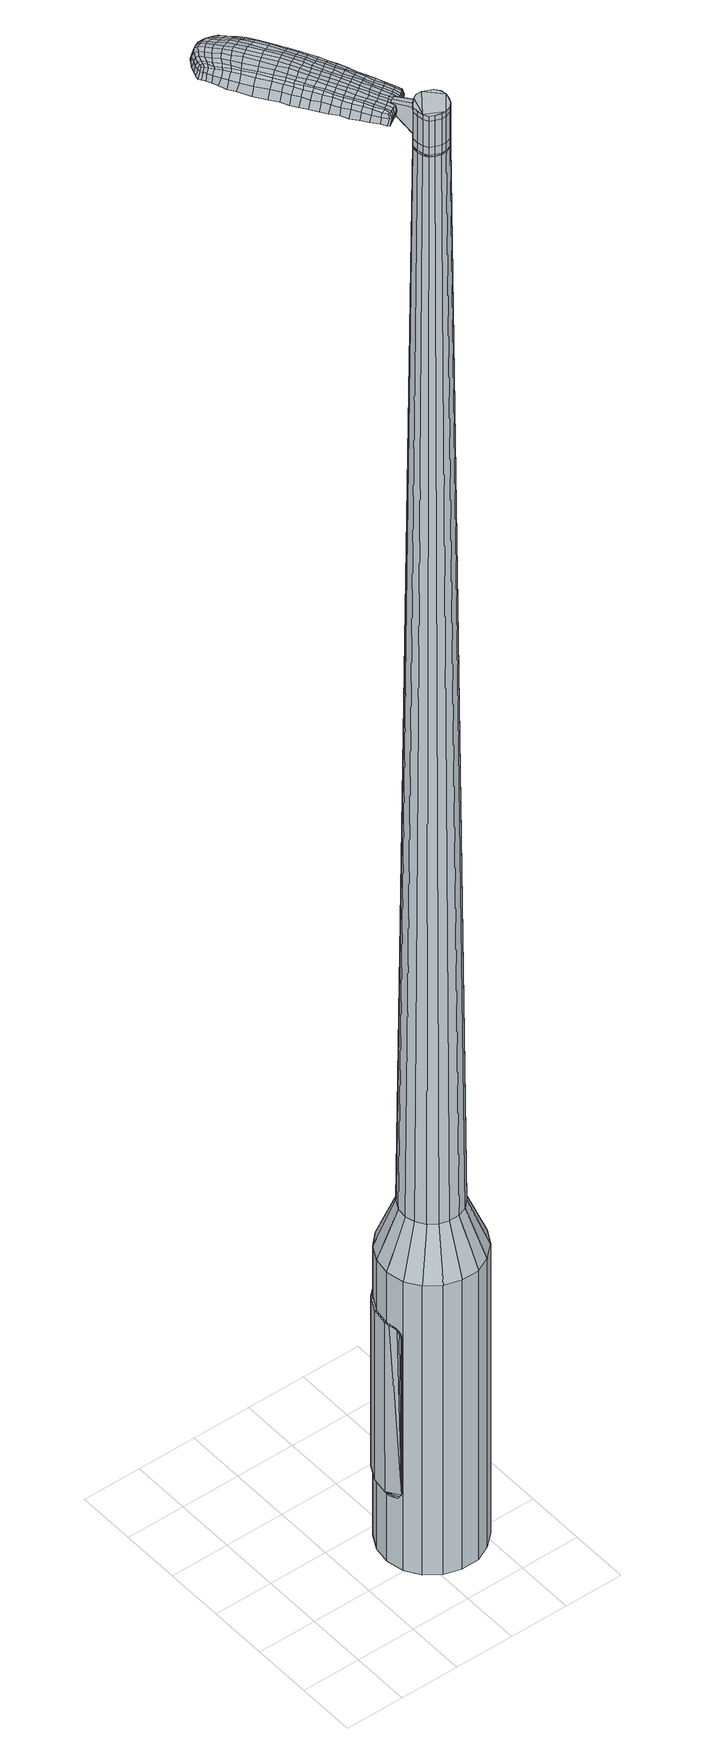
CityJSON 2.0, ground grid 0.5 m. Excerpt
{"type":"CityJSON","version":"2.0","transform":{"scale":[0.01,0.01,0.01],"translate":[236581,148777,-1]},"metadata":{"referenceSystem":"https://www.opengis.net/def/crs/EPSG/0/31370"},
"CityObjects":{
"object1":{"type":"GenericCityObject","attributes":{"cluster":224,"mean_distance_to_centroid":0.228,"new_centroid_x":236582.24,"new_centroid_y":148777.67,"mean_distance_to_camera":6.63,"H1":13.93,"H2":11.95,"Z_final":110.64,"cluster2":-1,"proj_x":236584.93,"proj_y":148775.94,"id_line":52801,"bearing_l":32.7,"distance":3.2,"orientation":"left","G_obj":122.7},"geometry":[{"type":"MultiSurface","lod":"2","boundaries":[[[0,1,2,3]],[[1,4,5,2]],[[4,6,7,5]],[[6,8,9,7]],[[8,10,11,9]],[[10,12,13,11]],[[12,14,15,13]],[[14,16,17,15]],[[16,18,19,17]],[[18,20,21,19]],[[20,22,23,21]],[[22,24,25,23]],[[24,26,27,25]],[[26,28,29,27]],[[28,30,31,29]],[[30,32,33,31]],[[32,34,35,33]],[[34,0,3,35]],[[36,37,38,39]],[[38,40,41,42]],[[41,43,42]],[[42,44,45,46]],[[45,47,46]],[[46,48,49,50]],[[49,51,50]],[[42,46,50,38]],[[50,52,39,38]],[[53,36,39]],[[2,5,7,35]],[[7,9,11,15]],[[11,13,15]],[[15,17,19,23]],[[19,21,23]],[[23,25,27,31]],[[27,29,31]],[[15,23,31,7]],[[31,33,35,7]],[[3,2,35]],[[1,0,54,55]],[[0,34,56,54]],[[34,32,57,56]],[[32,30,58,57]],[[30,28,59,58]],[[28,26,60,59]],[[26,24,61,60]],[[24,22,62,61]],[[22,20,63,62]],[[20,18,64,63]],[[18,16,65,64]],[[16,14,66,65]],[[14,12,67,66]],[[12,10,68,67]],[[10,8,69,68]],[[8,6,70,69]],[[6,4,71,70]],[[4,1,55,71]],[[55,54,72,73]],[[54,56,74,72]],[[56,57,75,74]],[[57,58,76,75]],[[58,59,77,76]],[[59,60,78,77]],[[60,61,79,78]],[[61,62,80,79]],[[62,63,81,80]],[[63,64,82,81]],[[64,65,83,82]],[[65,66,84,83]],[[66,67,85,84]],[[67,68,86,85]],[[68,69,87,86]],[[69,70,88,87]],[[70,71,89,88]],[[71,55,73,89]],[[90,91,92,93]],[[94,95,91,90]],[[96,97,95,94]],[[76,98,97,96]],[[99,100,98,76]],[[101,102,100,99]],[[79,103,102,101]],[[104,105,103,79]],[[106,107,105,104]],[[108,109,107,106]],[[110,111,109,108]],[[112,113,111,110]],[[114,115,113,112]],[[116,117,115,114]],[[118,119,117,116]],[[88,120,119,118]],[[121,122,120,88]],[[93,92,122,121]],[[123,124,125,126]],[[127,123,126,128]],[[129,127,128,130]],[[131,129,130,132]],[[133,131,132,134]],[[135,133,134,136]],[[137,135,136,138]],[[139,137,138,140]],[[141,139,140,142]],[[143,141,142,144]],[[145,143,144,146]],[[147,145,146,148]],[[149,147,148,150]],[[151,149,150,152]],[[153,151,152,154]],[[155,153,154,156]],[[73,72,90,93]],[[72,74,94,90]],[[74,75,96,94]],[[75,76,96]],[[77,99,76]],[[77,78,101,99]],[[78,79,101]],[[80,104,79]],[[80,81,106,104]],[[81,82,108,106]],[[82,83,110,108]],[[83,84,112,110]],[[84,85,114,112]],[[85,86,116,114]],[[86,87,118,116]],[[87,88,118]],[[89,121,88]],[[89,73,93,121]],[[157,158,92,91]],[[158,159,122,92]],[[159,120,122]],[[160,119,120]],[[160,161,117,119]],[[161,162,115,117]],[[162,163,113,115]],[[163,164,111,113]],[[164,165,109,111]],[[165,166,107,109]],[[166,167,105,107]],[[167,103,105]],[[168,102,103]],[[168,169,100,102]],[[169,98,100]],[[170,97,98]],[[170,171,95,97]],[[171,157,91,95]],[[39,52,155,172]],[[158,157,173,156]],[[53,39,172,124]],[[157,171,125,173]],[[36,53,124,123]],[[171,170,126,125]],[[37,36,123,127]],[[170,98,128,126]],[[38,37,127,129]],[[98,169,130,128]],[[40,38,129,131]],[[169,168,132,130]],[[41,40,131,133]],[[168,103,134,132]],[[43,41,133,135]],[[103,167,136,134]],[[42,43,135,137]],[[167,166,138,136]],[[44,42,137,139]],[[166,165,140,138]],[[45,44,139,141]],[[165,164,142,140]],[[47,45,141,143]],[[164,163,144,142]],[[46,47,143,145]],[[163,162,146,144]],[[48,46,145,147]],[[162,161,148,146]],[[49,48,147,149]],[[161,160,150,148]],[[51,49,149,151]],[[160,120,152,150]],[[50,51,151,153]],[[120,159,154,152]],[[52,50,153,155]],[[159,158,156,154]],[[155,156,174,175]],[[156,173,176,174]],[[173,125,177,176]],[[125,124,178,177]],[[124,172,179,178]],[[172,155,175,179]],[[180,181,182,183]],[[184,180,183,185]],[[180,184,186,187]],[[181,180,187,188]],[[189,190,191,192]],[[193,189,192,194]],[[189,193,195,196]],[[190,189,196,197]],[[198,199,200,201]],[[202,198,201,203]],[[198,202,204,205]],[[199,198,205,206]],[[207,208,209,210]],[[211,207,210,212]],[[207,211,213,214]],[[208,207,214,215]],[[216,217,218,219]],[[220,216,219,221]],[[216,220,222,223]],[[217,216,223,224]],[[225,226,227,228]],[[229,225,228,230]],[[225,229,231,232]],[[226,225,232,233]],[[234,235,236,237]],[[226,234,237,227]],[[234,226,233,238]],[[235,234,238,239]],[[240,241,242,243]],[[235,240,243,236]],[[240,235,239,244]],[[241,240,244,245]],[[246,184,185,247]],[[241,246,247,242]],[[246,241,245,248]],[[184,246,248,186]],[[249,250,251,252]],[[253,249,252,254]],[[249,253,255,256]],[[250,249,256,257]],[[258,259,260,261]],[[250,258,261,251]],[[258,250,257,262]],[[259,258,262,263]],[[264,265,266,267]],[[259,264,267,260]],[[264,259,263,268]],[[265,264,268,269]],[[270,271,272,273]],[[265,270,273,266]],[[270,265,269,274]],[[271,270,274,275]],[[276,181,188,277]],[[271,276,277,272]],[[276,271,275,278]],[[181,276,278,182]],[[279,280,281,282]],[[283,279,282,284]],[[279,283,285,286]],[[280,279,286,287]],[[288,289,290,291]],[[280,288,291,281]],[[288,280,287,292]],[[289,288,292,293]],[[294,295,296,297]],[[289,294,297,290]],[[294,289,293,298]],[[295,294,298,299]],[[300,193,194,301]],[[295,300,301,296]],[[300,295,299,302]],[[193,300,302,195]],[[303,304,305,306]],[[307,303,306,308]],[[303,307,309,310]],[[304,303,310,311]],[[312,313,314,315]],[[304,312,315,305]],[[312,304,311,316]],[[313,312,316,317]],[[318,319,320,321]],[[313,318,321,314]],[[318,313,317,322]],[[319,318,322,323]],[[324,325,326,327]],[[319,324,327,320]],[[324,319,323,328]],[[325,324,328,329]],[[330,190,197,331]],[[325,330,331,326]],[[330,325,329,332]],[[190,330,332,191]],[[333,219,218,334]],[[335,333,334,336]],[[333,335,337,338]],[[219,333,338,221]],[[339,335,336,340]],[[341,339,340,342]],[[339,341,343,344]],[[335,339,344,337]],[[345,341,342,346]],[[347,345,346,348]],[[345,347,349,350]],[[341,345,350,343]],[[351,347,348,352]],[[353,351,352,354]],[[351,353,355,356]],[[347,351,356,349]],[[357,353,354,358]],[[208,357,358,209]],[[357,208,215,359]],[[353,357,359,355]],[[360,361,206,205]],[[362,360,205,204]],[[360,362,363,364]],[[361,360,364,365]],[[366,367,365,364]],[[368,366,364,363]],[[366,368,369,370]],[[367,366,370,371]],[[372,373,371,370]],[[374,372,370,369]],[[372,374,375,376]],[[373,372,376,377]],[[378,379,377,376]],[[380,378,376,375]],[[378,380,213,211]],[[379,378,211,212]],[[381,382,383,384]],[[283,381,384,285]],[[381,283,284,385]],[[382,381,385,386]],[[387,202,203,388]],[[382,387,388,383]],[[387,382,386,389]],[[202,387,389,204]],[[390,391,392,393]],[[229,390,393,231]],[[390,229,230,394]],[[391,390,394,395]],[[396,397,398,399]],[[391,396,399,392]],[[396,391,395,400]],[[397,396,400,401]],[[402,199,206,403]],[[397,402,403,398]],[[402,397,401,404]],[[199,402,404,200]],[[405,406,407,408]],[[187,405,408,188]],[[405,187,186,409]],[[406,405,409,410]],[[411,412,413,414]],[[406,411,414,407]],[[411,406,410,415]],[[412,411,415,416]],[[417,210,209,418]],[[412,417,418,413]],[[417,412,416,419]],[[210,417,419,212]],[[420,421,422,423]],[[192,420,423,194]],[[420,192,191,424]],[[421,420,424,425]],[[426,214,213,427]],[[421,426,427,422]],[[426,421,425,428]],[[214,426,428,215]],[[429,430,431,432]],[[307,429,432,309]],[[429,307,308,433]],[[430,429,433,434]],[[435,220,221,436]],[[430,435,436,431]],[[435,430,434,437]],[[220,435,437,222]],[[438,439,440,441]],[[253,438,441,255]],[[438,253,254,442]],[[439,438,442,443]],[[444,445,446,447]],[[439,444,447,440]],[[444,439,443,448]],[[445,444,448,449]],[[450,217,224,451]],[[445,450,451,446]],[[450,445,449,452]],[[217,450,452,218]],[[453,454,443,442]],[[252,453,442,254]],[[453,252,251,455]],[[454,453,455,456]],[[457,458,449,448]],[[454,457,448,443]],[[457,454,456,459]],[[458,457,459,460]],[[461,334,218,452]],[[458,461,452,449]],[[461,458,460,462]],[[334,461,462,336]],[[463,464,465,466]],[[310,463,466,311]],[[463,310,309,432]],[[464,463,432,431]],[[467,338,337,468]],[[464,467,468,465]],[[467,464,431,436]],[[338,467,436,221]],[[469,470,456,455]],[[261,469,455,251]],[[469,261,260,471]],[[470,469,471,472]],[[473,474,460,459]],[[470,473,459,456]],[[473,470,472,475]],[[474,473,475,476]],[[477,340,336,462]],[[474,477,462,460]],[[477,474,476,478]],[[340,477,478,342]],[[479,480,481,482]],[[316,479,482,317]],[[479,316,311,466]],[[480,479,466,465]],[[483,344,343,484]],[[480,483,484,481]],[[483,480,465,468]],[[344,483,468,337]],[[485,486,472,471]],[[267,485,471,260]],[[485,267,266,487]],[[486,485,487,488]],[[489,490,476,475]],[[486,489,475,472]],[[489,486,488,491]],[[490,489,491,492]],[[493,346,342,478]],[[490,493,478,476]],[[493,490,492,494]],[[346,493,494,348]],[[495,496,497,498]],[[322,495,498,323]],[[495,322,317,482]],[[496,495,482,481]],[[499,350,349,500]],[[496,499,500,497]],[[499,496,481,484]],[[350,499,484,343]],[[501,502,488,487]],[[273,501,487,266]],[[501,273,272,503]],[[502,501,503,504]],[[505,506,492,491]],[[502,505,491,488]],[[505,502,504,507]],[[506,505,507,508]],[[509,352,348,494]],[[506,509,494,492]],[[509,506,508,510]],[[352,509,510,354]],[[511,512,513,514]],[[328,511,514,329]],[[511,328,323,498]],[[512,511,498,497]],[[515,356,355,516]],[[512,515,516,513]],[[515,512,497,500]],[[356,515,500,349]],[[517,518,504,503]],[[277,517,503,272]],[[517,277,188,408]],[[518,517,408,407]],[[519,520,508,507]],[[518,519,507,504]],[[519,518,407,414]],[[520,519,414,413]],[[521,358,354,510]],[[520,521,510,508]],[[521,520,413,418]],[[358,521,418,209]],[[522,523,425,424]],[[332,522,424,191]],[[522,332,329,514]],[[523,522,514,513]],[[524,359,215,428]],[[523,524,428,425]],[[524,523,513,516]],[[359,524,516,355]],[[525,526,386,385]],[[282,525,385,284]],[[525,282,281,527]],[[526,525,527,528]],[[529,362,204,389]],[[526,529,389,386]],[[529,526,528,530]],[[362,529,530,363]],[[531,532,533,534]],[[232,531,534,233]],[[531,232,231,393]],[[532,531,393,392]],[[535,536,537,538]],[[532,535,538,533]],[[535,532,392,399]],[[536,535,399,398]],[[539,361,365,540]],[[536,539,540,537]],[[539,536,398,403]],[[361,539,403,206]],[[541,542,528,527]],[[291,541,527,281]],[[541,291,290,543]],[[542,541,543,544]],[[545,368,363,530]],[[542,545,530,528]],[[545,542,544,546]],[[368,545,546,369]],[[547,548,549,550]],[[238,547,550,239]],[[547,238,233,534]],[[548,547,534,533]],[[551,552,553,554]],[[548,551,554,549]],[[551,548,533,538]],[[552,551,538,537]],[[555,367,371,556]],[[552,555,556,553]],[[555,552,537,540]],[[367,555,540,365]],[[557,558,544,543]],[[297,557,543,290]],[[557,297,296,559]],[[558,557,559,560]],[[561,374,369,546]],[[558,561,546,544]],[[561,558,560,562]],[[374,561,562,375]],[[563,564,565,566]],[[244,563,566,245]],[[563,244,239,550]],[[564,563,550,549]],[[567,568,569,570]],[[564,567,570,565]],[[567,564,549,554]],[[568,567,554,553]],[[571,373,377,572]],[[568,571,572,569]],[[571,568,553,556]],[[373,571,556,371]],[[573,574,560,559]],[[301,573,559,296]],[[573,301,194,423]],[[574,573,423,422]],[[575,380,375,562]],[[574,575,562,560]],[[575,574,422,427]],[[380,575,427,213]],[[576,577,410,409]],[[248,576,409,186]],[[576,248,245,566]],[[577,576,566,565]],[[578,579,416,415]],[[577,578,415,410]],[[578,577,565,570]],[[579,578,570,569]],[[580,379,212,419]],[[579,580,419,416]],[[580,579,569,572]],[[379,580,572,377]],[[581,582,583,584]],[[584,583,585,586]],[[587,585,583,588]],[[588,583,582,589]],[[590,591,592,593]],[[593,592,594,595]],[[596,594,592,597]],[[597,592,591,598]],[[599,600,601,602]],[[602,601,603,604]],[[605,603,601,606]],[[606,601,600,607]],[[608,609,610,611]],[[611,610,612,613]],[[614,612,610,615]],[[615,610,609,616]],[[617,618,619,620]],[[620,619,621,622]],[[623,621,619,624]],[[624,619,618,625]],[[626,627,628,629]],[[629,628,630,631]],[[632,630,628,633]],[[633,628,627,634]],[[635,636,637,638]],[[638,637,627,626]],[[634,627,637,639]],[[639,637,636,640]],[[641,642,643,644]],[[644,643,636,635]],[[640,636,643,645]],[[645,643,642,646]],[[586,585,647,648]],[[648,647,642,641]],[[646,642,647,649]],[[649,647,585,587]],[[650,651,652,653]],[[653,652,654,655]],[[656,654,652,657]],[[657,652,651,658]],[[659,660,661,662]],[[662,661,651,650]],[[658,651,661,663]],[[663,661,660,664]],[[665,666,667,668]],[[668,667,660,659]],[[664,660,667,669]],[[669,667,666,670]],[[671,672,673,674]],[[674,673,666,665]],[[670,666,673,675]],[[675,673,672,676]],[[589,582,677,678]],[[678,677,672,671]],[[676,672,677,679]],[[679,677,582,581]],[[680,681,682,683]],[[683,682,684,685]],[[686,684,682,687]],[[687,682,681,688]],[[689,690,691,692]],[[692,691,681,680]],[[688,681,691,693]],[[693,691,690,694]],[[695,696,697,698]],[[698,697,690,689]],[[694,690,697,699]],[[699,697,696,700]],[[595,594,701,702]],[[702,701,696,695]],[[700,696,701,703]],[[703,701,594,596]],[[704,705,706,707]],[[707,706,708,709]],[[710,708,706,711]],[[711,706,705,712]],[[713,714,715,716]],[[716,715,705,704]],[[712,705,715,717]],[[717,715,714,718]],[[719,720,721,722]],[[722,721,714,713]],[[718,714,721,723]],[[723,721,720,724]],[[725,726,727,728]],[[728,727,720,719]],[[724,720,727,729]],[[729,727,726,730]],[[598,591,731,732]],[[732,731,726,725]],[[730,726,731,733]],[[733,731,591,590]],[[617,620,734,735]],[[735,734,736,737]],[[738,736,734,739]],[[739,734,620,622]],[[737,736,740,741]],[[741,740,742,743]],[[744,742,740,745]],[[745,740,736,738]],[[743,742,746,747]],[[747,746,748,749]],[[750,748,746,751]],[[751,746,742,744]],[[749,748,752,753]],[[753,752,754,755]],[[756,754,752,757]],[[757,752,748,750]],[[755,754,758,759]],[[759,758,609,608]],[[616,609,758,760]],[[760,758,754,756]],[[607,761,762,606]],[[606,762,763,605]],[[764,763,762,765]],[[765,762,761,766]],[[766,767,768,765]],[[765,768,769,764]],[[770,769,768,771]],[[771,768,767,772]],[[772,773,774,771]],[[771,774,775,770]],[[776,775,774,777]],[[777,774,773,778]],[[778,779,780,777]],[[777,780,781,776]],[[614,781,780,612]],[[612,780,779,613]],[[782,783,784,785]],[[785,784,684,686]],[[685,684,784,786]],[[786,784,783,787]],[[604,603,788,789]],[[789,788,783,782]],[[787,783,788,790]],[[790,788,603,605]],[[791,792,793,794]],[[794,793,630,632]],[[631,630,793,795]],[[795,793,792,796]],[[797,798,799,800]],[[800,799,792,791]],[[796,792,799,801]],[[801,799,798,802]],[[607,600,803,804]],[[804,803,798,797]],[[802,798,803,805]],[[805,803,600,599]],[[806,807,808,809]],[[809,808,588,589]],[[587,588,808,810]],[[810,808,807,811]],[[812,813,814,815]],[[815,814,807,806]],[[811,807,814,816]],[[816,814,813,817]],[[608,611,818,819]],[[819,818,813,812]],[[817,813,818,820]],[[820,818,611,613]],[[821,822,823,824]],[[824,823,593,595]],[[590,593,823,825]],[[825,823,822,826]],[[614,615,827,828]],[[828,827,822,821]],[[826,822,827,829]],[[829,827,615,616]],[[830,831,708,832]],[[832,708,710]],[[709,708,831,833]],[[622,621,834,835]],[[835,834,831,830]],[[833,831,834,836]],[[836,834,621,623]],[[837,838,839]],[[839,838,654,656]],[[655,654,838,840]],[[841,842,843,844]],[[844,843,838,837]],[[840,838,843,845]],[[845,843,842,846]],[[625,618,847,848]],[[848,847,842,841]],[[846,842,847,849]],[[849,847,618,617]],[[850,851,840]],[[840,851,653,655]],[[650,653,851,852]],[[851,850,852]],[[846,853,854,845]],[[845,854,850,840]],[[852,850,854,855]],[[855,854,853,856]],[[617,735,857,849]],[[849,857,853,846]],[[856,853,857,858]],[[858,857,735,737]],[[859,860,861,862]],[[862,861,711,712]],[[710,711,861,832]],[[832,861,860,830]],[[738,739,863,864]],[[864,863,860,859]],[[830,860,863,835]],[[835,863,739,622]],[[865,866,852]],[[852,866,662,650]],[[659,662,866,867]],[[867,866,865,868]],[[856,869,870,855]],[[855,870,865,852]],[[868,865,870,871]],[[871,870,869,872]],[[737,741,873,858]],[[858,873,869,856]],[[872,869,873,874]],[[874,873,741,743]],[[875,876,877]],[[877,876,717,718]],[[712,717,876,862]],[[862,876,859]],[[744,745,878,879]],[[879,878,876,875]],[[859,876,878,864]],[[864,878,745,738]],[[868,880,881,867]],[[867,881,668,659]],[[665,668,881,882]],[[882,881,880,883]],[[872,884,885,871]],[[871,885,880,868]],[[883,880,885,886]],[[886,885,884,887]],[[743,747,888,874]],[[874,888,884,872]],[[887,884,888,889]],[[889,888,747,749]],[[890,891,892,893]],[[893,892,723,724]],[[718,723,892,877]],[[877,892,891,875]],[[750,751,894,895]],[[895,894,891,890]],[[875,891,894,879]],[[879,894,751,744]],[[883,896,897,882]],[[882,897,674,665]],[[671,674,897,898]],[[898,897,896,899]],[[887,900,901,886]],[[886,901,896,883]],[[899,896,901,902]],[[902,901,900,903]],[[749,753,904,889]],[[889,904,900,887]],[[903,900,904,905]],[[905,904,753,755]],[[906,907,908,909]],[[909,908,729,730]],[[724,729,908,893]],[[893,908,907,890]],[[756,757,910,911]],[[911,910,907,906]],[[890,907,910,895]],[[895,910,757,750]],[[899,912,913,898]],[[898,913,678,671]],[[589,678,913,809]],[[809,913,912,806]],[[903,914,915,902]],[[902,915,912,899]],[[806,912,915,815]],[[815,915,914,812]],[[755,759,916,905]],[[905,916,914,903]],[[812,914,916,819]],[[819,916,759,608]],[[826,917,918,825]],[[825,918,733,590]],[[730,733,918,909]],[[909,918,917,906]],[[616,760,919,829]],[[829,919,917,826]],[[906,917,919,911]],[[911,919,760,756]],[[787,920,921,786]],[[786,921,683,685]],[[680,683,921,922]],[[922,921,920,923]],[[605,763,924,790]],[[790,924,920,787]],[[923,920,924,925]],[[925,924,763,764]],[[926,927,928,929]],[[929,928,633,634]],[[632,633,928,794]],[[794,928,927,791]],[[930,931,932,933]],[[933,932,927,926]],[[791,927,932,800]],[[800,932,931,797]],[[766,761,934,935]],[[935,934,931,930]],[[797,931,934,804]],[[804,934,761,607]],[[923,936,937,922]],[[922,937,692,680]],[[689,692,937,938]],[[938,937,936,939]],[[764,769,940,925]],[[925,940,936,923]],[[939,936,940,941]],[[941,940,769,770]],[[942,943,944,945]],[[945,944,639,640]],[[634,639,944,929]],[[929,944,943,926]],[[946,947,948,949]],[[949,948,943,942]],[[926,943,948,933]],[[933,948,947,930]],[[772,767,950,951]],[[951,950,947,946]],[[930,947,950,935]],[[935,950,767,766]],[[939,952,953,938]],[[938,953,698,689]],[[695,698,953,954]],[[954,953,952,955]],[[770,775,956,941]],[[941,956,952,939]],[[955,952,956,957]],[[957,956,775,776]],[[958,959,960,961]],[[961,960,645,646]],[[640,645,960,945]],[[945,960,959,942]],[[962,963,964,965]],[[965,964,959,958]],[[942,959,964,949]],[[949,964,963,946]],[[778,773,966,967]],[[967,966,963,962]],[[946,963,966,951]],[[951,966,773,772]],[[955,968,969,954]],[[954,969,702,695]],[[595,702,969,824]],[[824,969,968,821]],[[776,781,970,957]],[[957,970,968,955]],[[821,968,970,828]],[[828,970,781,614]],[[811,971,972,810]],[[810,972,649,587]],[[646,649,972,961]],[[961,972,971,958]],[[817,973,974,816]],[[816,974,971,811]],[[958,971,974,965]],[[965,974,973,962]],[[613,779,975,820]],[[820,975,973,817]],[[962,973,975,967]],[[967,975,779,778]],[[581,584,183,182]],[[584,586,185,183]],[[596,597,196,195]],[[597,598,197,196]],[[599,602,201,200]],[[602,604,203,201]],[[623,624,223,222]],[[624,625,224,223]],[[626,629,228,227]],[[629,631,230,228]],[[635,638,237,236]],[[638,626,227,237]],[[641,644,243,242]],[[644,635,236,243]],[[586,648,247,185]],[[648,641,242,247]],[[656,657,256,255]],[[657,658,257,256]],[[658,663,262,257]],[[663,664,263,262]],[[664,669,268,263]],[[669,670,269,268]],[[670,675,274,269]],[[675,676,275,274]],[[676,679,278,275]],[[679,581,182,278]],[[686,687,286,285]],[[687,688,287,286]],[[688,693,292,287]],[[693,694,293,292]],[[694,699,298,293]],[[699,700,299,298]],[[700,703,302,299]],[[703,596,195,302]],[[704,707,306,305]],[[707,709,308,306]],[[713,716,315,314]],[[716,704,305,315]],[[719,722,321,320]],[[722,713,314,321]],[[725,728,327,326]],[[728,719,320,327]],[[598,732,331,197]],[[732,725,326,331]],[[782,785,384,383]],[[785,686,285,384]],[[604,789,388,203]],[[789,782,383,388]],[[631,795,394,230]],[[795,796,395,394]],[[796,801,400,395]],[[801,802,401,400]],[[802,805,404,401]],[[805,599,200,404]],[[709,433,308]],[[709,833,434,433]],[[833,836,437,434]],[[836,623,222,437]],[[837,839,441,440]],[[839,656,255,441]],[[841,844,447,446]],[[844,837,440,447]],[[625,848,451,224]],[[848,841,446,451]],[[976,977,978,979]],[[980,981,979,978]],[[982,983,984,985]],[[986,987,988,989]],[[977,990,991,978]],[[992,980,978,991]],[[993,982,985,994]],[[995,996,987,986]],[[990,997,998,991]],[[998,999,992,991]],[[1000,993,994,1001]],[[1002,996,995,1003]],[[997,1004,1005,998]],[[1005,1006,999,998]],[[1007,1000,1001,1008]],[[1009,1002,1003,1010]],[[1011,1012,1013,1014]],[[1015,1016,1012,1011]],[[1015,1017,1018,1016]],[[1017,1019,1020,1018]],[[1021,1022,1023,1024]],[[1025,1026,1022,1021]],[[1027,1028,1026,1025]],[[1029,1030,1028,1027]],[[1024,1013,1012,1021]],[[1021,1012,1016,1025]],[[1016,1018,1027,1025]],[[1018,1020,1029,1027]],[[985,984,981,980]],[[994,985,980,992]],[[999,1001,994,992]],[[1006,1008,1001,999]],[[986,989,983,982]],[[995,986,982,993]],[[1003,995,993,1000]],[[1010,1003,1000,1007]],[[987,1011,1014,988]],[[996,1015,1011,987]],[[1017,1015,996,1002]],[[1019,1017,1002,1009]],[[1031,1032,1033,1034]],[[1033,1035,1036,1037]],[[1033,1037,1038,1039]],[[1033,1039,1034]],[[1040,1031,1034,1041]],[[1042,1041,1034,1043]],[[1044,1043,1034]],[[1045,1033,1032,1046]],[[1047,1045,1046,1048]],[[1049,1047,1048,1050]],[[1051,1049,1050,1052]],[[1053,1051,1052,1054]],[[1054,1055,1056,1057]],[[1054,1057,1058,1059]],[[1054,1059,1060,1061]],[[1060,1062,1063,1064]],[[1060,1064,1065,1066]],[[1060,1066,1061]],[[1054,1061,1053]],[[1067,1068,1032,1031]],[[1069,1070,1035,1033]],[[1071,1072,1044,1034]],[[1068,1073,1046,1032]],[[1074,1069,1033,1045]],[[1073,1075,1048,1046]],[[1076,1074,1045,1047]],[[1075,1077,1050,1048]],[[1078,1076,1047,1049]],[[1077,1079,1052,1050]],[[1080,1078,1049,1051]],[[1079,1081,1054,1052]],[[1082,1080,1051,1053]],[[1081,1083,1055,1054]],[[1084,1085,1062,1060]],[[1086,1082,1053,1061]],[[1056,1055,1083,1087]],[[1057,1056,1087,1088]],[[1058,1057,1088,1089]],[[1059,1058,1089,1090]],[[1060,1059,1090,1084]],[[1091,1067,1031,1040]],[[1092,1091,1040,1041]],[[1093,1092,1041,1042]],[[1094,1093,1042,1043]],[[1072,1094,1043,1044]],[[1036,1035,1070,1095]],[[1063,1062,1085,1096]],[[1037,1036,1095,1097]],[[1038,1037,1097,1098]],[[1039,1038,1098,1099]],[[1034,1039,1099,1071]],[[1064,1063,1096,1100]],[[1065,1064,1100,1101]],[[1066,1065,1101,1102]],[[1061,1066,1102,1086]]]}]}
},
"vertices":[
[98,103,384],[112,109,384],[112,109,96],[98,103,96],[127,109,384],[127,109,96],[141,105,384],[141,105,96],[152,96,384],[152,96,96],[160,84,384],[160,84,96],[164,69,384],[164,69,96],[162,55,384],[162,55,96],[155,42,384],[155,42,96],[144,32,384],[144,32,96],[131,26,384],[131,26,96],[116,26,384],[116,26,96],[102,30,384],[102,30,96],[90,39,384],[90,39,96],[82,51,384],[82,51,96],[79,66,384],[79,66,96],[81,80,384],[81,80,96],[88,93,384],[88,93,96],[108,72,1524],[108,67,1524],[109,62,1524],[114,79,1524],[111,58,1524],[115,56,1524],[124,54,1524],[120,54,1524],[129,56,1524],[132,59,1524],[135,68,1524],[134,63,1524],[134,73,1524],[131,77,1524],[123,81,1524],[127,79,1524],[118,81,1524],[111,76,1524],[108,89,429],[116,92,429],[101,83,429],[97,75,429],[96,66,429],[98,58,429],[103,50,429],[110,45,429],[118,43,429],[127,43,429],[135,46,429],[141,52,429],[145,60,429],[146,69,429],[145,77,429],[140,85,429],[133,90,429],[125,92,429],[114,79,1483],[118,81,1483],[111,76,1483],[108,72,1483],[108,67,1483],[109,62,1483],[111,58,1483],[115,56,1483],[120,54,1483],[124,54,1483],[129,56,1483],[132,59,1483],[134,63,1483],[135,68,1483],[134,73,1483],[131,77,1483],[127,79,1483],[123,81,1483],[114,78,1483],[114,78,1485],[118,80,1485],[118,80,1483],[111,75,1483],[111,75,1485],[109,71,1483],[109,71,1485],[108,67,1485],[109,63,1483],[109,63,1485],[112,59,1483],[112,59,1485],[115,56,1485],[120,55,1483],[120,55,1485],[124,55,1483],[124,55,1485],[128,57,1483],[128,57,1485],[132,60,1483],[132,60,1485],[134,64,1483],[134,64,1485],[134,68,1483],[134,68,1485],[133,72,1483],[133,72,1485],[131,76,1483],[131,76,1485],[127,79,1485],[123,80,1483],[123,80,1485],[108,72,1519],[111,76,1519],[111,76,1493],[108,72,1493],[108,67,1519],[108,67,1493],[109,62,1519],[109,62,1493],[111,58,1519],[111,58,1493],[115,56,1519],[115,56,1493],[120,54,1519],[120,54,1493],[124,54,1519],[124,54,1493],[129,56,1519],[129,56,1493],[132,59,1519],[132,59,1493],[134,63,1519],[134,63,1493],[135,68,1519],[135,68,1493],[134,73,1519],[134,73,1493],[131,77,1519],[131,77,1493],[127,79,1519],[127,79,1493],[123,81,1519],[123,81,1493],[118,81,1519],[118,81,1493],[114,79,1485],[118,81,1485],[123,81,1485],[131,77,1485],[134,73,1485],[135,68,1485],[134,63,1485],[132,59,1485],[129,56,1485],[124,54,1485],[120,54,1485],[111,58,1485],[109,62,1485],[108,72,1485],[111,76,1485],[114,79,1519],[114,79,1493],[107,96,1513],[107,96,1518],[104,95,1513],[101,93,1513],[101,93,1518],[104,95,1518],[80,167,1519],[84,161,1518],[85,163,1509],[81,169,1510],[76,175,1519],[77,177,1510],[75,173,1526],[80,166,1525],[83,160,1525],[48,147,1519],[52,141,1518],[54,141,1525],[50,147,1525],[43,154,1519],[45,154,1526],[41,154,1510],[46,147,1510],[50,141,1509],[23,218,1519],[26,220,1519],[26,221,1513],[22,219,1513],[20,215,1519],[20,216,1513],[21,214,1524],[24,217,1524],[27,219,1524],[63,156,1530],[67,150,1529],[70,151,1529],[66,158,1530],[58,163,1531],[61,165,1531],[55,161,1530],[60,154,1530],[64,148,1529],[107,88,1512],[109,89,1512],[108,90,1517],[106,89,1517],[104,86,1512],[104,87,1517],[104,87,1506],[106,89,1506],[109,90,1506],[47,217,1519],[49,214,1519],[50,216,1512],[48,218,1512],[45,218,1518],[46,220,1512],[45,217,1522],[46,216,1523],[48,213,1524],[52,210,1519],[56,206,1519],[56,207,1512],[53,212,1512],[51,209,1524],[55,205,1525],[59,201,1519],[64,194,1519],[64,196,1511],[60,203,1511],[58,200,1526],[63,193,1526],[70,185,1519],[70,187,1510],[69,183,1526],[117,103,1513],[113,110,1513],[112,108,1518],[116,102,1517],[119,98,1512],[118,98,1516],[119,99,1506],[117,104,1507],[113,111,1507],[109,116,1514],[106,123,1515],[105,121,1520],[109,115,1519],[110,118,1507],[106,124,1507],[102,129,1515],[98,136,1516],[98,134,1522],[101,128,1521],[103,131,1508],[99,138,1508],[95,142,1517],[91,149,1517],[90,147,1524],[94,141,1523],[95,144,1508],[92,151,1509],[88,155,1518],[87,153,1524],[88,157,1509],[17,198,1519],[18,195,1519],[19,195,1524],[18,198,1523],[16,200,1518],[17,200,1522],[14,200,1512],[15,198,1512],[17,195,1512],[20,191,1519],[23,185,1519],[25,186,1525],[22,191,1524],[19,191,1512],[21,186,1512],[26,180,1519],[30,173,1519],[32,174,1526],[28,180,1526],[24,180,1511],[28,174,1511],[36,164,1519],[38,164,1526],[34,164,1510],[91,87,1513],[87,93,1513],[85,93,1507],[90,87,1507],[95,83,1512],[93,83,1506],[95,84,1516],[92,87,1517],[88,93,1518],[82,99,1514],[78,105,1515],[76,105,1507],[81,99,1507],[84,99,1519],[79,105,1520],[73,111,1515],[69,117,1516],[67,117,1508],[72,111,1508],[75,111,1521],[71,117,1522],[65,123,1517],[60,129,1517],[58,129,1509],[63,123,1508],[66,123,1523],[62,129,1524],[56,135,1518],[54,135,1509],[58,135,1524],[103,94,1519],[105,95,1519],[99,100,1520],[101,101,1520],[97,98,1520],[101,92,1519],[95,106,1522],[97,107,1522],[91,112,1523],[93,114,1523],[89,111,1523],[93,104,1521],[87,119,1524],[90,120,1524],[83,125,1525],[86,126,1525],[80,123,1525],[84,117,1524],[79,131,1526],[82,133,1526],[75,137,1527],[78,139,1527],[72,135,1527],[76,129,1526],[71,143,1528],[74,145,1528],[68,141,1528],[25,214,1527],[29,216,1527],[23,211,1526],[25,207,1527],[28,210,1528],[31,212,1528],[31,205,1529],[34,207,1529],[28,202,1528],[32,196,1530],[35,199,1530],[38,201,1530],[39,193,1531],[42,195,1531],[36,190,1530],[41,183,1531],[44,185,1531],[47,187,1531],[51,174,1531],[54,176,1531],[48,172,1531],[16,203,1518],[16,206,1519],[15,206,1513],[14,203,1513],[17,202,1523],[17,205,1523],[18,210,1519],[17,211,1513],[19,209,1524],[43,219,1518],[41,220,1518],[41,219,1523],[44,218,1523],[44,221,1513],[41,222,1513],[37,221,1519],[33,222,1519],[34,220,1524],[38,220,1523],[37,222,1513],[33,223,1513],[30,221,1519],[30,220,1524],[29,222,1513],[78,165,1528],[77,164,1528],[80,158,1528],[82,159,1527],[74,172,1528],[72,171,1529],[74,162,1529],[71,161,1530],[75,155,1529],[78,156,1528],[70,170,1529],[67,169,1530],[69,159,1530],[73,153,1529],[64,167,1531],[51,147,1528],[53,149,1529],[48,156,1529],[46,155,1528],[55,142,1527],[57,143,1528],[56,151,1529],[51,159,1530],[60,145,1528],[97,82,1512],[98,83,1512],[98,84,1517],[96,83,1517],[95,82,1506],[97,83,1506],[101,84,1512],[101,86,1517],[100,85,1506],[119,96,1512],[118,95,1512],[118,96,1506],[119,97,1506],[118,97,1517],[117,96,1517],[116,94,1512],[114,92,1512],[113,93,1506],[116,95,1506],[115,94,1517],[113,93,1517],[111,91,1512],[111,92,1506],[111,92,1517],[115,101,1519],[114,100,1519],[111,108,1520],[110,107,1520],[112,99,1519],[110,98,1519],[108,105,1520],[106,104,1520],[108,96,1519],[104,103,1520],[94,87,1519],[95,88,1519],[91,95,1520],[89,93,1520],[98,90,1519],[94,96,1520],[108,114,1521],[106,113,1521],[104,120,1522],[103,120,1522],[104,112,1521],[102,110,1521],[100,118,1522],[98,117,1523],[100,109,1522],[96,115,1523],[85,100,1521],[87,101,1521],[82,107,1522],[81,106,1522],[90,102,1521],[85,109,1522],[100,127,1523],[99,126,1523],[97,133,1524],[95,132,1524],[97,125,1523],[94,123,1524],[93,131,1525],[90,129,1525],[92,122,1524],[88,128,1525],[76,112,1523],[78,113,1523],[74,119,1524],[72,118,1524],[81,115,1524],[77,121,1525],[93,140,1525],[91,139,1525],[89,146,1526],[88,145,1526],[89,137,1526],[87,136,1526],[85,144,1527],[83,142,1527],[84,134,1526],[80,140,1527],[68,124,1525],[70,125,1525],[65,131,1526],[64,130,1526],[73,127,1526],[69,133,1527],[86,152,1527],[84,151,1527],[82,150,1527],[79,148,1528],[76,147,1528],[59,136,1527],[61,137,1527],[64,139,1528],[18,200,1525],[19,203,1525],[20,197,1526],[21,199,1526],[20,207,1526],[22,203,1527],[45,216,1525],[42,217,1525],[45,214,1526],[47,213,1525],[39,218,1525],[36,218,1526],[38,214,1527],[42,214,1526],[32,217,1526],[34,214,1527],[22,192,1526],[23,195,1527],[25,187,1527],[27,189,1528],[25,198,1528],[29,193,1529],[50,209,1526],[48,210,1527],[51,204,1528],[54,204,1527],[45,210,1527],[41,209,1528],[45,204,1529],[49,204,1528],[38,208,1528],[42,202,1530],[29,181,1528],[30,183,1529],[33,175,1528],[34,176,1529],[33,187,1529],[37,179,1530],[57,199,1528],[55,199,1528],[60,192,1529],[62,192,1528],[52,199,1529],[49,198,1530],[54,190,1530],[57,191,1530],[46,196,1530],[50,189,1531],[39,165,1529],[41,166,1529],[44,169,1530],[68,182,1528],[66,182,1529],[63,181,1530],[60,179,1530],[57,178,1531],[83,162,1509],[82,160,1518],[79,166,1518],[79,168,1509],[74,174,1519],[75,176,1510],[73,172,1525],[78,165,1525],[81,159,1525],[55,142,1525],[53,142,1518],[49,148,1518],[51,148,1525],[45,155,1519],[46,155,1525],[43,155,1510],[47,148,1509],[52,142,1509],[27,219,1513],[27,218,1519],[24,216,1519],[24,217,1513],[22,214,1519],[21,214,1513],[23,212,1524],[25,215,1524],[28,217,1524],[69,152,1528],[67,150,1528],[63,156,1529],[66,158,1529],[58,164,1529],[61,165,1529],[55,162,1529],[60,154,1529],[64,148,1528],[107,92,1516],[108,91,1512],[106,90,1512],[105,91,1516],[103,88,1512],[103,89,1516],[102,89,1506],[105,91,1506],[107,92,1506],[48,214,1512],[48,213,1519],[46,215,1518],[47,217,1512],[44,217,1518],[45,218,1512],[44,216,1522],[45,214,1523],[47,212,1523],[55,206,1512],[54,205,1519],[51,209,1519],[51,211,1512],[50,208,1524],[53,203,1525],[63,195,1511],[62,193,1519],[58,200,1519],[58,202,1511],[57,198,1525],[61,192,1526],[68,184,1519],[69,186,1510],[67,182,1526],[111,108,1518],[111,109,1513],[115,102,1513],[114,101,1517],[117,98,1512],[116,98,1515],[117,99,1506],[115,104,1506],[112,110,1507],[103,121,1520],[104,122,1514],[108,115,1514],[107,114,1519],[108,117,1507],[104,124,1507],[96,134,1522],[97,135,1516],[100,128,1515],[100,127,1521],[101,130,1508],[97,137,1508],[89,146,1523],[89,148,1517],[93,141,1516],[92,140,1522],[94,143,1508],[90,150,1508],[86,154,1517],[85,153,1524],[86,156,1509],[21,196,1523],[20,196,1519],[19,199,1518],[20,199,1523],[18,201,1518],[19,200,1522],[16,201,1512],[17,199,1512],[18,196,1512],[26,187,1525],[25,186,1519],[22,191,1519],[23,192,1524],[20,192,1512],[23,187,1512],[33,175,1526],[32,175,1519],[28,181,1519],[29,181,1525],[26,181,1511],[30,175,1511],[38,165,1519],[40,165,1526],[36,165,1510],[87,94,1507],[88,94,1513],[93,88,1513],[91,88,1506],[96,84,1512],[95,84,1506],[96,85,1515],[94,88,1517],[89,94,1518],[78,107,1507],[79,106,1514],[84,100,1514],[82,101,1507],[85,100,1519],[81,106,1520],[69,119,1508],[71,118,1516],[75,112,1515],[73,113,1508],[76,112,1521],[72,119,1522],[60,131,1508],[62,130,1517],[66,124,1516],[64,125,1508],[68,124,1522],[64,130,1523],[58,136,1517],[56,137,1509],[59,136,1524],[103,94,1518],[105,96,1518],[99,100,1519],[101,102,1519],[97,99,1519],[100,93,1518],[95,107,1520],[97,108,1520],[91,113,1521],[93,114,1521],[88,111,1521],[92,105,1520],[87,119,1523],[89,121,1523],[83,125,1524],[85,127,1524],[80,124,1524],[84,117,1523],[79,132,1525],[81,133,1525],[75,138,1526],[77,139,1526],[72,136,1526],[76,130,1525],[71,144,1527],[73,145,1527],[68,142,1527],[29,215,1526],[26,213,1526],[24,210,1525],[26,207,1526],[28,210,1526],[31,212,1526],[35,206,1528],[32,204,1528],[29,202,1527],[33,196,1528],[36,198,1529],[39,200,1529],[42,194,1530],[39,192,1530],[36,190,1529],[41,183,1530],[44,185,1530],[47,187,1530],[54,176,1530],[51,174,1530],[48,172,1530],[17,205,1513],[18,205,1518],[18,202,1518],[16,202,1512],[19,202,1523],[19,204,1523],[20,209,1519],[19,210,1513],[21,208,1523],[41,217,1523],[40,218,1518],[43,218,1518],[43,216,1523],[43,219,1512],[41,220,1512],[34,218,1523],[34,220,1519],[37,219,1519],[38,218,1523],[37,220,1513],[33,220,1513],[30,219,1519],[31,218,1524],[30,220,1513],[80,158,1527],[76,164,1527],[77,164,1527],[81,158,1526],[73,172,1527],[72,171,1528],[75,155,1528],[71,161,1528],[74,162,1528],[77,156,1527],[69,170,1528],[66,169,1529],[68,159,1529],[72,153,1528],[64,167,1529],[48,157,1528],[53,149,1527],[52,148,1527],[47,156,1527],[56,143,1526],[57,144,1527],[56,152,1528],[52,159,1528],[60,146,1527],[97,86,1516],[97,85,1512],[96,85,1516],[96,85,1506],[100,86,1512],[100,87,1516],[99,87,1506],[117,98,1506],[117,97,1512],[118,98,1506],[116,97,1516],[112,95,1506],[112,94,1512],[115,96,1512],[115,97,1506],[114,96,1516],[112,95,1516],[110,93,1512],[110,94,1506],[109,93,1516],[113,101,1518],[114,101,1518],[110,107,1519],[109,98,1518],[111,100,1518],[108,106,1519],[105,104,1519],[107,97,1518],[103,103,1519],[91,95,1519],[95,89,1518],[94,89,1518],[90,95,1519],[97,91,1518],[93,97,1519],[106,113,1520],[106,114,1520],[103,120,1521],[102,120,1521],[102,111,1520],[104,112,1520],[100,119,1521],[98,117,1521],[99,109,1520],[95,116,1521],[82,107,1521],[86,101,1520],[81,107,1521],[89,103,1520],[85,109,1521],[98,126,1522],[99,127,1522],[95,133,1523],[94,133,1523],[94,123,1522],[96,125,1522],[92,131,1523],[90,130,1524],[91,122,1523],[88,128,1524],[74,120,1523],[78,113,1522],[77,113,1522],[73,119,1523],[81,115,1522],[77,121,1523],[91,139,1524],[92,139,1524],[88,146,1525],[87,145,1525],[86,136,1525],[89,138,1524],[85,144,1525],[82,142,1526],[84,135,1525],[80,141,1526],[66,132,1525],[70,126,1524],[69,125,1524],[64,131,1525],[73,128,1524],[69,134,1525],[83,151,1526],[84,152,1526],[78,149,1527],[81,150,1526],[76,147,1527],[61,138,1526],[60,137,1526],[65,140,1526],[20,202,1524],[20,200,1524],[21,197,1525],[22,199,1525],[22,206,1525],[23,203,1525],[44,213,1525],[42,215,1524],[44,215,1524],[46,212,1525],[38,213,1526],[35,216,1525],[39,216,1524],[41,213,1525],[32,216,1525],[34,213,1526],[24,195,1526],[24,193,1526],[27,187,1526],[27,189,1527],[26,198,1526],[30,192,1527],[51,203,1527],[47,209,1526],[49,208,1526],[52,203,1526],[45,203,1528],[41,208,1527],[44,209,1526],[48,203,1527],[38,208,1527],[42,202,1528],[31,184,1527],[30,182,1527],[34,175,1527],[35,177,1528],[33,187,1528],[38,180,1529],[59,191,1528],[54,198,1527],[56,198,1527],[60,192,1527],[53,190,1529],[49,197,1529],[52,198,1528],[56,191,1528],[45,196,1529],[50,188,1530],[42,167,1528],[41,165,1528],[45,169,1529],[65,181,1528],[66,182,1528],[60,179,1529],[63,180,1529],[57,178,1530],[118,99,1508],[112,95,1508],[95,123,1509],[102,127,1509],[84,141,1510],[92,146,1510],[64,175,1512],[71,180,1512],[81,165,1511],[73,160,1511],[54,190,1513],[46,201,1514],[54,206,1514],[62,195,1513],[106,91,1508],[89,119,1509],[77,137,1510],[56,170,1512],[66,155,1511],[46,185,1513],[39,197,1514],[101,88,1508],[82,114,1509],[70,132,1510],[48,165,1512],[58,150,1511],[31,192,1514],[38,180,1513],[95,84,1508],[76,110,1509],[63,128,1510],[40,160,1512],[50,145,1511],[24,187,1514],[30,175,1513],[39,212,1514],[35,216,1514],[41,220,1514],[46,217,1514],[32,208,1514],[29,212,1514],[24,203,1514],[23,208,1514],[17,199,1514],[17,204,1514],[30,218,1515],[26,219,1515],[27,220,1515],[34,221,1515],[26,216,1515],[25,219,1515],[23,214,1515],[24,218,1515],[19,211,1515],[23,217,1515],[78,62,334],[78,67,334],[78,67,165],[81,52,171],[78,62,165],[79,59,165],[80,56,166],[80,54,167],[80,53,169],[79,59,334],[80,56,333],[80,54,332],[80,53,331],[81,52,328],[80,81,165],[80,81,334],[87,94,165],[87,94,334],[98,104,165],[98,104,334],[112,110,165],[112,110,334],[126,111,165],[126,111,334],[131,110,334],[134,109,334],[137,108,333],[139,108,332],[140,107,331],[141,107,328],[131,110,165],[141,107,171],[140,107,169],[139,108,167],[137,108,166],[134,109,165],[81,63,334],[80,67,334],[80,67,165],[81,63,165],[83,53,171],[83,53,328],[82,80,334],[82,80,165],[89,93,334],[89,93,165],[99,102,334],[99,102,165],[112,107,334],[112,107,165],[126,108,334],[126,108,165],[130,107,334],[140,104,328],[140,104,171],[130,107,165],[133,106,334],[136,105,333],[138,105,332],[139,104,331],[82,59,334],[83,57,333],[83,55,332],[83,53,331],[82,59,165],[139,104,169],[83,57,166],[83,55,167],[83,53,169],[138,105,167],[136,105,166],[133,106,165]
]}
